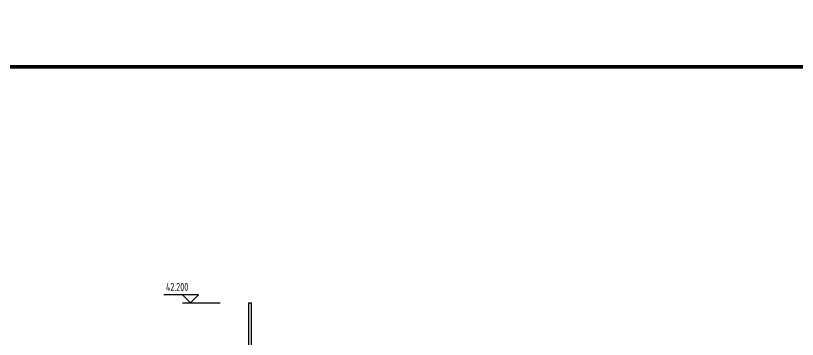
# Model space of a CAD drawing. Extents: x -726032 to 135930, y -151624 to 587044.
# Drawn here: x -512760 to -483472, y 265538 to 277673 of the extents above; entities that cross this region are included whole.
import ezdxf
from ezdxf.enums import TextEntityAlignment as Align

# ---------------------------------------------------------------- set-up
doc = ezdxf.new("R2010")
doc.units = 0
doc.header["$LTSCALE"] = 1000
doc.header["$MEASUREMENT"] = 0
doc.layers.get('0').update_dxf_attribs({"linetype": 'CONTINUOUS'})
doc.layers.add('PUB_DIM', color=245, linetype='CONTINUOUS')
doc.layers.add('PUB_TITLE', color=1, linetype='CONTINUOUS')
doc.styles.add('DIM_FONT', font='isocp.shx', dxfattribs={"width": 0.8})

msp = doc.modelspace()

# ---------------------------------------------------------------- linework, layer by layer
for p, q in [((-504040.5, 266902.6), (-504040.5, 264392.5)), ((-504040.5, 266902.6), (-503940.5, 266902.6)), ((-503940.5, 266902.6), (-503940.5, 264392.5))]:
    msp.add_line(p, q)
at = {"layer": 'PUB_DIM'}
for p, q in [((-505905.3, 267202.6), (-507213.4, 267202.6)), ((-506505.3, 267202.6), (-506205.3, 266902.6)), ((-506205.3, 266902.6), (-505905.3, 267202.6)), ((-506505.3, 266902.6), (-505097.9, 266902.6))]:
    msp.add_line(p, q, dxfattribs=at)
at = {"layer": 'PUB_TITLE'}
for points, const_width in [([(-531458.1, 277055.6), (-434868.1, 277055.6), (-434868.1, 346585.7), (-531458.1, 346585.7)], 0.234), ([(-531458.1, 207525.4), (-434868.1, 207525.4), (-434868.1, 277055.6), (-531458.1, 277055.6)], 0.234), ([(-528858.1, 208825.4), (-436168.1, 208825.4), (-436168.1, 275755.6), (-528858.1, 275755.6)], 130)]:
    msp.add_lwpolyline(points, close=True, dxfattribs=dict(at, const_width=const_width))

# ---------------------------------------------------------------- texts
at = {"layer": 'PUB_DIM', "style": 'DIM_FONT', "width": 0.8}
msp.add_text('42.200', height=300, dxfattribs=at).set_placement((-506709.4, 267502.6), align=Align.MIDDLE)

doc.saveas('drawing.dxf')
